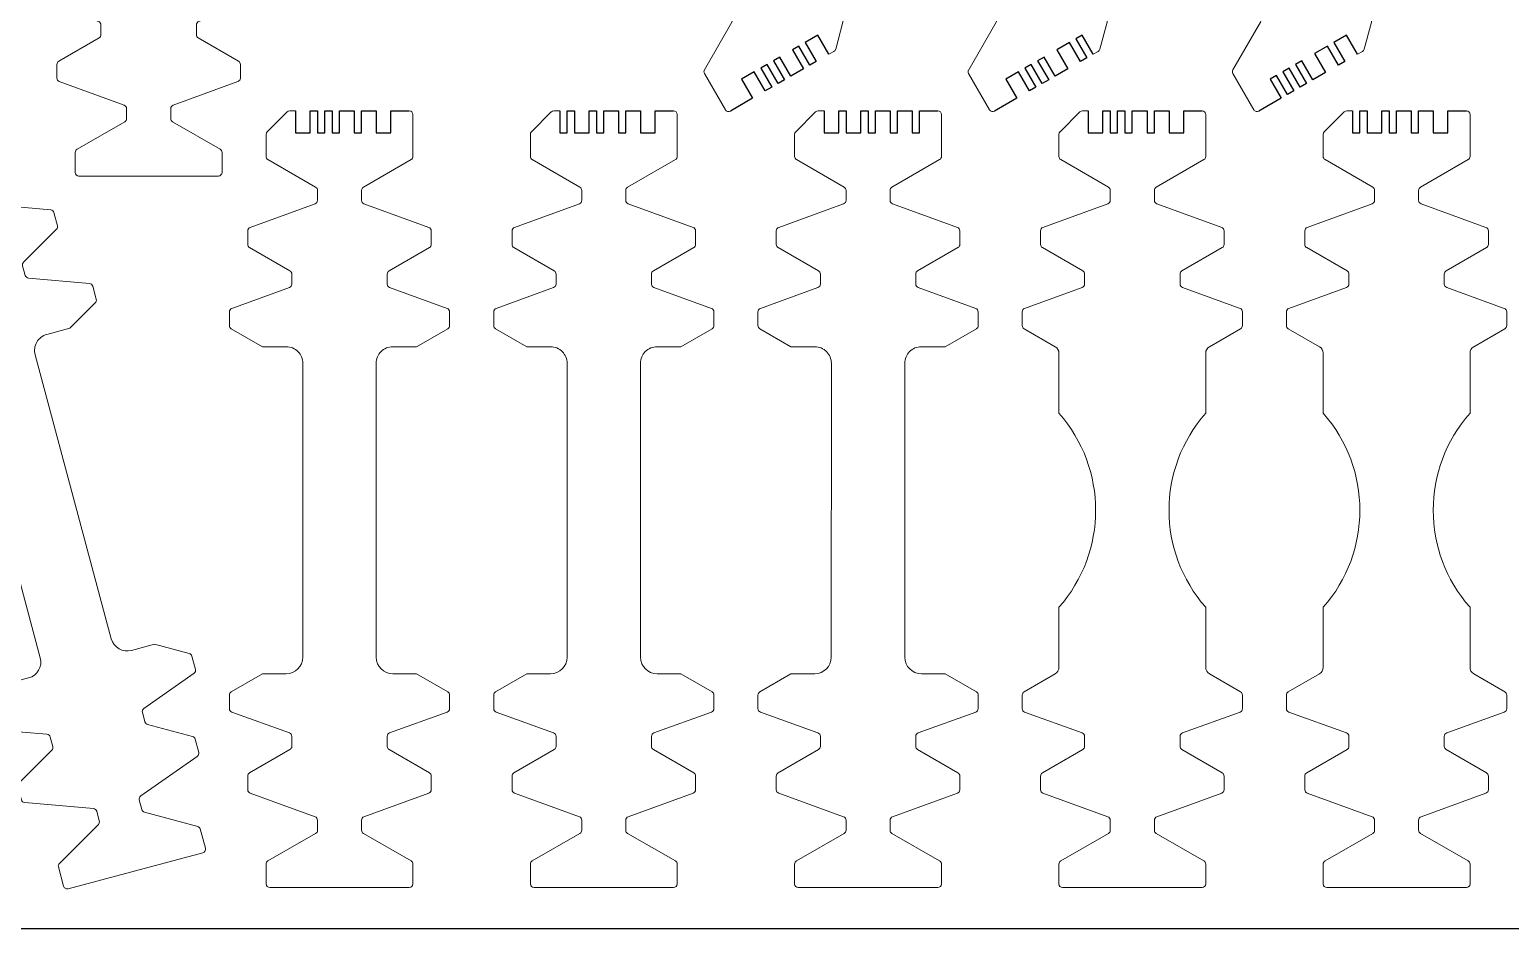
# Model space of a CAD drawing. Header units: millimetres. Extents: x 0 to 503, y 0 to 600.
# Drawn here: x 168.3 to 370, y 0 to 122.5 of the extents above; entities that cross this region are included whole.
import ezdxf

# ---------------------------------------------------------------- set-up
doc = ezdxf.new("R2010")
doc.units = ezdxf.units.MM
for name, color, linetype in [('Q3_NORMAL', 3, 'Continuous'), ('Q4_MEDIUM', 4, 'Continuous'), ('Q5_HIGH', 5, 'Continuous'), ('SHEET', 7, 'Continuous')]:
    doc.layers.add(name, color=color, linetype=linetype)

# ---------------------------------------------------------------- blocks, each defined once
blk = doc.blocks.new('UT_L106__015deg__i3')
at = {"layer": 'Q3_NORMAL', "color": 3, "lineweight": 13}
for p, q in [((-9.85, 50.09), (-7.15, 52.8)), ((-6.79, 52.94), (-6, 52.94))]:
    blk.add_line(p, q, dxfattribs=at)
at = {"layer": 'Q3_NORMAL', "color": 3}
blk.add_line((6, 52.94), (9.5, 52.94), dxfattribs=at)
at = {"layer": 'Q3_NORMAL', "color": 3, "linetype": 'Continuous', "lineweight": 13}
for p, q in [((10, 52.44), (10, 46.73)), ((-10, 49.74), (-10, 46.73)), ((-3, 42.11), (-3, 40.75)), ((3, 42.11), (3, 40.75)), ((-3.33, 40.28), (-12.17, 37.06)), ((3.33, 40.28), (12.17, 37.06)), ((-12.5, 36.59), (-12.5, 34.73)), ((12.5, 36.59), (12.5, 34.73)), ((-6.5, 30.69), (-6.5, 29.33)), ((6.5, 30.69), (6.5, 29.33)), ((-6.83, 28.86), (-14.67, 26.01)), ((6.83, 28.86), (14.67, 26.01)), ((-15, 25.54), (-15, 23.68)), ((15, 25.54), (15, 23.68)), ((-15, -28.54), (-15, -26.68)), ((15, -28.54), (15, -26.68)), ((-6.83, -31.86), (-14.67, -29.01)), ((6.83, -31.86), (14.67, -29.01)), ((-6.5, -33.69), (-6.5, -32.33)), ((6.5, -33.69), (6.5, -32.33)), ((-12.5, -39.59), (-12.5, -37.73)), ((12.5, -39.59), (12.5, -37.73)), ((-3.33, -43.28), (-12.17, -40.06)), ((3.33, -43.28), (12.17, -40.06)), ((-3, -45.11), (-3, -43.75)), ((3, -45.11), (3, -43.75)), ((-10, -52.44), (-10, -49.73)), ((10, -52.44), (10, -49.73)), ((9.5, -52.94), (-9.5, -52.94))]:
    blk.add_line(p, q, dxfattribs=at)
at = {"layer": 'Q3_NORMAL', "color": 3, "lineweight": 13}
for centre, start, end in [((-6.79, 52.44), 90, 135), ((9.5, 52.44), 0, 90), ((-9.5, 49.74), 135, 180)]:
    blk.add_arc(centre, 0.5, start, end, dxfattribs=at)
at = {"layer": 'Q3_NORMAL', "color": 3, "linetype": 'Continuous', "lineweight": 13}
for centre, start, end in [((-9.5, 46.73), 180, -120), ((9.5, 46.73), -60, 0), ((-3.5, 42.11), 0, 60), ((3.5, 42.11), 120, 180), ((-3.5, 40.75), -70, 0), ((3.5, 40.75), 180, -110), ((-12, 36.59), 110, 180), ((12, 36.59), 0, 70), ((-12, 34.73), 180, -120), ((12, 34.73), -60, 0), ((-7, 30.69), 0, 60), ((7, 30.69), 120, 180), ((-7, 29.33), -70, 0), ((7, 29.33), 180, -110), ((-14.5, 25.54), 110, 180), ((14.5, 25.54), 0, 70), ((-14.5, 23.68), 180, -120), ((14.5, 23.68), -60, 0), ((-14.5, -26.68), 120, 180), ((14.5, -26.68), 0, 60), ((-14.5, -28.54), 180, -110), ((14.5, -28.54), -70, 0), ((-7, -32.33), 0, 70), ((7, -32.33), 110, 180), ((-7, -33.69), -60, 0), ((7, -33.69), 180, -120), ((-12, -37.73), 120, 180), ((12, -37.73), 0, 60), ((-12, -39.59), 180, -110), ((12, -39.59), -70, 0), ((-3.5, -43.75), 0, 70), ((3.5, -43.75), 110, 180), ((-3.5, -45.11), -60, 0), ((3.5, -45.11), 180, -120), ((-9.5, -49.73), 120, 180), ((9.5, -49.73), 0, 60), ((-9.5, -52.44), 180, -90), ((9.5, -52.44), -90, 0)]:
    blk.add_arc(centre, 0.5, start, end, dxfattribs=at)
at = {"layer": 'Q4_MEDIUM', "color": 4, "linetype": 'Continuous', "lineweight": 13}
for p, q in [((-9.75, 46.3), (-3.25, 42.55)), ((9.75, 46.3), (3.25, 42.55)), ((-12.25, 34.3), (-6.75, 31.13)), ((12.25, 34.3), (6.75, 31.13)), ((-14.75, 23.24), (-10.5, 20.79)), ((14.75, 23.24), (10.5, 20.79)), ((-10.5, 20.79), (-7.25, 20.79)), ((10.5, 20.79), (7.25, 20.79)), ((-14.75, -26.24), (-10.5, -23.79)), ((-10.5, -23.79), (-7.26, -23.79)), ((10.5, -23.79), (7.26, -23.79)), ((14.75, -26.24), (10.5, -23.79)), ((-12.25, -37.3), (-6.75, -34.12)), ((12.25, -37.3), (6.75, -34.12)), ((-9.75, -49.3), (-3.25, -45.55)), ((9.75, -49.3), (3.25, -45.55))]:
    blk.add_line(p, q, dxfattribs=at)
at = {"layer": 'Q5_HIGH', "color": 5}
for p, q in [((-6, 52.94), (-6, 49.94)), ((-4, 49.94), (-4, 52.94)), ((-4, 52.94), (-2, 52.94)), ((-2, 52.94), (-2, 49.94)), ((0, 49.94), (0, 52.94)), ((0, 52.94), (1, 52.94)), ((1, 52.94), (1, 49.94)), ((2, 49.94), (2, 52.94)), ((2, 52.94), (3, 52.94)), ((3, 52.94), (3, 49.94)), ((4, 49.94), (4, 52.94)), ((4, 52.94), (5, 52.94)), ((5, 52.94), (5, 49.94)), ((6, 49.94), (6, 52.94)), ((-6, 49.94), (-4, 49.94)), ((-2, 49.94), (0, 49.94)), ((1, 49.94), (2, 49.94)), ((3, 49.94), (4, 49.94)), ((5, 49.94), (6, 49.94))]:
    blk.add_line(p, q, dxfattribs=at)
at = {"layer": 'Q5_HIGH', "color": 5, "linetype": 'Continuous', "lineweight": 13}
for p, q in [((-5, 18.54), (-5.01, -21.54)), ((5, 18.54), (5.01, -21.54))]:
    blk.add_line(p, q, dxfattribs=at)
for centre, start, end in [((-7.25, 18.54), -0.0135, 90), ((7.25, 18.54), 90, -179.9865), ((-7.26, -21.54), -90, -0.0135), ((7.26, -21.54), -179.9865, -90)]:
    blk.add_arc(centre, 2.25, start, end, dxfattribs=at)
blk = doc.blocks.new('UT_L106__000deg__i1')
at = {"layer": 'Q3_NORMAL', "color": 3, "lineweight": 13}
for p, q in [((-9.85, 50.09), (-7.15, 52.8)), ((-6.79, 52.94), (-6, 52.94))]:
    blk.add_line(p, q, dxfattribs=at)
at = {"layer": 'Q3_NORMAL', "color": 3}
blk.add_line((7, 52.94), (9.5, 52.94), dxfattribs=at)
at = {"layer": 'Q3_NORMAL', "color": 3, "linetype": 'Continuous', "lineweight": 13}
for p, q in [((10, 52.44), (10, 46.73)), ((-10, 49.74), (-10, 46.73)), ((-3, 42.11), (-3, 40.75)), ((3, 42.11), (3, 40.75)), ((-3.33, 40.28), (-12.17, 37.06)), ((3.33, 40.28), (12.17, 37.06)), ((-12.5, 36.59), (-12.5, 34.73)), ((12.5, 36.59), (12.5, 34.73)), ((-6.5, 30.69), (-6.5, 29.33)), ((6.5, 30.69), (6.5, 29.33)), ((-6.83, 28.86), (-14.67, 26.01)), ((6.83, 28.86), (14.67, 26.01)), ((-15, 25.54), (-15, 23.68)), ((15, 25.54), (15, 23.68)), ((-15, -28.54), (-15, -26.68)), ((15, -28.54), (15, -26.68)), ((-6.83, -31.86), (-14.67, -29.01)), ((6.83, -31.86), (14.67, -29.01)), ((-6.5, -33.69), (-6.5, -32.33)), ((6.5, -33.69), (6.5, -32.33)), ((-12.5, -39.59), (-12.5, -37.73)), ((12.5, -39.59), (12.5, -37.73)), ((-3.33, -43.28), (-12.17, -40.06)), ((3.33, -43.28), (12.17, -40.06)), ((-3, -45.11), (-3, -43.75)), ((3, -45.11), (3, -43.75)), ((-10, -52.44), (-10, -49.73)), ((10, -52.44), (10, -49.73)), ((9.5, -52.94), (-9.5, -52.94))]:
    blk.add_line(p, q, dxfattribs=at)
at = {"layer": 'Q3_NORMAL', "color": 3, "lineweight": 13}
for centre, start, end in [((-6.79, 52.44), 90, 135), ((9.5, 52.44), 0, 90), ((-9.5, 49.74), 135, 180)]:
    blk.add_arc(centre, 0.5, start, end, dxfattribs=at)
at = {"layer": 'Q3_NORMAL', "color": 3, "linetype": 'Continuous', "lineweight": 13}
for centre, start, end in [((-9.5, 46.73), 180, -120), ((9.5, 46.73), -60, 0), ((-3.5, 42.11), 0, 60), ((3.5, 42.11), 120, 180), ((-3.5, 40.75), -70, 0), ((3.5, 40.75), 180, -110), ((-12, 36.59), 110, 180), ((12, 36.59), 0, 70), ((-12, 34.73), 180, -120), ((12, 34.73), -60, 0), ((-7, 30.69), 0, 60), ((7, 30.69), 120, 180), ((-7, 29.33), -70, 0), ((7, 29.33), 180, -110), ((-14.5, 25.54), 110, 180), ((14.5, 25.54), 0, 70), ((-14.5, 23.68), 180, -120), ((14.5, 23.68), -60, 0), ((-14.5, -26.68), 120, 180), ((14.5, -26.68), 0, 60), ((-14.5, -28.54), 180, -110), ((14.5, -28.54), -70, 0), ((-7, -32.33), 0, 70), ((7, -32.33), 110, 180), ((-7, -33.69), -60, 0), ((7, -33.69), 180, -120), ((-12, -37.73), 120, 180), ((12, -37.73), 0, 60), ((-12, -39.59), 180, -110), ((12, -39.59), -70, 0), ((-3.5, -43.75), 0, 70), ((3.5, -43.75), 110, 180), ((-3.5, -45.11), -60, 0), ((3.5, -45.11), 180, -120), ((-9.5, -49.73), 120, 180), ((9.5, -49.73), 0, 60), ((-9.5, -52.44), 180, -90), ((9.5, -52.44), -90, 0)]:
    blk.add_arc(centre, 0.5, start, end, dxfattribs=at)
at = {"layer": 'Q4_MEDIUM', "color": 4, "linetype": 'Continuous', "lineweight": 13}
for p, q in [((-9.75, 46.3), (-3.25, 42.55)), ((9.75, 46.3), (3.25, 42.55)), ((-12.25, 34.3), (-6.75, 31.13)), ((12.25, 34.3), (6.75, 31.13)), ((-14.75, 23.24), (-10.5, 20.79)), ((14.75, 23.24), (10.5, 20.79)), ((-10.5, 20.79), (-7.25, 20.79)), ((10.5, 20.79), (7.25, 20.79)), ((-14.75, -26.24), (-10.5, -23.79)), ((-10.5, -23.79), (-7.26, -23.79)), ((10.5, -23.79), (7.26, -23.79)), ((14.75, -26.24), (10.5, -23.79)), ((-12.25, -37.3), (-6.75, -34.12)), ((12.25, -37.3), (6.75, -34.12)), ((-9.75, -49.3), (-3.25, -45.55)), ((9.75, -49.3), (3.25, -45.55))]:
    blk.add_line(p, q, dxfattribs=at)
at = {"layer": 'Q5_HIGH', "color": 5}
for p, q in [((-6, 52.94), (-6, 49.94)), ((-4, 49.94), (-4, 52.94)), ((-4, 52.94), (-3, 52.94)), ((-3, 52.94), (-3, 49.94)), ((-2, 49.94), (-2, 52.94)), ((-2, 52.94), (-1, 52.94)), ((-1, 52.94), (-1, 49.94)), ((0, 49.94), (0, 52.94)), ((0, 52.94), (2, 52.94)), ((2, 52.94), (2, 49.94)), ((3, 49.94), (3, 52.94)), ((3, 52.94), (5, 52.94)), ((5, 52.94), (5, 49.94)), ((7, 49.94), (7, 52.94)), ((-6, 49.94), (-4, 49.94)), ((-3, 49.94), (-2, 49.94)), ((-1, 49.94), (0, 49.94)), ((2, 49.94), (3, 49.94)), ((5, 49.94), (7, 49.94))]:
    blk.add_line(p, q, dxfattribs=at)
at = {"layer": 'Q5_HIGH', "color": 5, "linetype": 'Continuous', "lineweight": 13}
for p, q in [((-5, 18.54), (-5.01, -21.54)), ((5, 18.54), (5.01, -21.54))]:
    blk.add_line(p, q, dxfattribs=at)
for centre, start, end in [((-7.25, 18.54), -0.0135, 90), ((7.25, 18.54), 90, -179.9865), ((-7.26, -21.54), -90, -0.0135), ((7.26, -21.54), -179.9865, -90)]:
    blk.add_arc(centre, 2.25, start, end, dxfattribs=at)
blk = doc.blocks.new('UT_L106__000deg__i2')
at = {"layer": 'Q3_NORMAL', "color": 3, "lineweight": 13}
for p, q in [((-9.85, 50.09), (-7.15, 52.8)), ((-6.79, 52.94), (-6, 52.94))]:
    blk.add_line(p, q, dxfattribs=at)
at = {"layer": 'Q3_NORMAL', "color": 3}
blk.add_line((7, 52.94), (9.5, 52.94), dxfattribs=at)
at = {"layer": 'Q3_NORMAL', "color": 3, "linetype": 'Continuous', "lineweight": 13}
for p, q in [((10, 52.44), (10, 46.73)), ((-10, 49.74), (-10, 46.73)), ((-3, 42.11), (-3, 40.75)), ((3, 42.11), (3, 40.75)), ((-3.33, 40.28), (-12.17, 37.06)), ((3.33, 40.28), (12.17, 37.06)), ((-12.5, 36.59), (-12.5, 34.73)), ((12.5, 36.59), (12.5, 34.73)), ((-6.5, 30.69), (-6.5, 29.33)), ((6.5, 30.69), (6.5, 29.33)), ((-6.83, 28.86), (-14.67, 26.01)), ((6.83, 28.86), (14.67, 26.01)), ((-15, 25.54), (-15, 23.68)), ((15, 25.54), (15, 23.68)), ((-15, -28.54), (-15, -26.68)), ((15, -28.54), (15, -26.68)), ((-6.83, -31.86), (-14.67, -29.01)), ((6.83, -31.86), (14.67, -29.01)), ((-6.5, -33.69), (-6.5, -32.33)), ((6.5, -33.69), (6.5, -32.33)), ((-12.5, -39.59), (-12.5, -37.73)), ((12.5, -39.59), (12.5, -37.73)), ((-3.33, -43.28), (-12.17, -40.06)), ((3.33, -43.28), (12.17, -40.06)), ((-3, -45.11), (-3, -43.75)), ((3, -45.11), (3, -43.75)), ((-10, -52.44), (-10, -49.73)), ((10, -52.44), (10, -49.73)), ((9.5, -52.94), (-9.5, -52.94))]:
    blk.add_line(p, q, dxfattribs=at)
at = {"layer": 'Q3_NORMAL', "color": 3, "lineweight": 13}
for centre, start, end in [((-6.79, 52.44), 90, 135), ((9.5, 52.44), 0, 90), ((-9.5, 49.74), 135, 180)]:
    blk.add_arc(centre, 0.5, start, end, dxfattribs=at)
at = {"layer": 'Q3_NORMAL', "color": 3, "linetype": 'Continuous', "lineweight": 13}
for centre, start, end in [((-9.5, 46.73), 180, -120), ((9.5, 46.73), -60, 0), ((-3.5, 42.11), 0, 60), ((3.5, 42.11), 120, 180), ((-3.5, 40.75), -70, 0), ((3.5, 40.75), 180, -110), ((-12, 36.59), 110, 180), ((12, 36.59), 0, 70), ((-12, 34.73), 180, -120), ((12, 34.73), -60, 0), ((-7, 30.69), 0, 60), ((7, 30.69), 120, 180), ((-7, 29.33), -70, 0), ((7, 29.33), 180, -110), ((-14.5, 25.54), 110, 180), ((14.5, 25.54), 0, 70), ((-14.5, 23.68), 180, -120), ((14.5, 23.68), -60, 0), ((-14.5, -26.68), 120, 180), ((14.5, -26.68), 0, 60), ((-14.5, -28.54), 180, -110), ((14.5, -28.54), -70, 0), ((-7, -32.33), 0, 70), ((7, -32.33), 110, 180), ((-7, -33.69), -60, 0), ((7, -33.69), 180, -120), ((-12, -37.73), 120, 180), ((12, -37.73), 0, 60), ((-12, -39.59), 180, -110), ((12, -39.59), -70, 0), ((-3.5, -43.75), 0, 70), ((3.5, -43.75), 110, 180), ((-3.5, -45.11), -60, 0), ((3.5, -45.11), 180, -120), ((-9.5, -49.73), 120, 180), ((9.5, -49.73), 0, 60), ((-9.5, -52.44), 180, -90), ((9.5, -52.44), -90, 0)]:
    blk.add_arc(centre, 0.5, start, end, dxfattribs=at)
at = {"layer": 'Q4_MEDIUM', "color": 4, "linetype": 'Continuous', "lineweight": 13}
for p, q in [((-9.75, 46.3), (-3.25, 42.55)), ((9.75, 46.3), (3.25, 42.55)), ((-12.25, 34.3), (-6.75, 31.13)), ((12.25, 34.3), (6.75, 31.13)), ((-14.75, 23.24), (-10.5, 20.79)), ((14.75, 23.24), (10.5, 20.79)), ((-10.5, 20.79), (-7.25, 20.79)), ((10.5, 20.79), (7.25, 20.79)), ((-14.75, -26.24), (-10.5, -23.79)), ((-10.5, -23.79), (-7.26, -23.79)), ((10.5, -23.79), (7.26, -23.79)), ((14.75, -26.24), (10.5, -23.79)), ((-12.25, -37.3), (-6.75, -34.12)), ((12.25, -37.3), (6.75, -34.12)), ((-9.75, -49.3), (-3.25, -45.55)), ((9.75, -49.3), (3.25, -45.55))]:
    blk.add_line(p, q, dxfattribs=at)
at = {"layer": 'Q5_HIGH', "color": 5}
for p, q in [((-6, 52.94), (-6, 49.94)), ((-5, 49.94), (-5, 52.94)), ((-5, 52.94), (-4, 52.94)), ((-4, 52.94), (-4, 49.94)), ((-2, 49.94), (-2, 52.94)), ((-2, 52.94), (-1, 52.94)), ((-1, 52.94), (-1, 49.94)), ((0, 49.94), (0, 52.94)), ((0, 52.94), (2, 52.94)), ((2, 52.94), (2, 49.94)), ((3, 49.94), (3, 52.94)), ((3, 52.94), (5, 52.94)), ((5, 52.94), (5, 49.94)), ((7, 49.94), (7, 52.94)), ((-6, 49.94), (-5, 49.94)), ((-4, 49.94), (-2, 49.94)), ((-1, 49.94), (0, 49.94)), ((2, 49.94), (3, 49.94)), ((5, 49.94), (7, 49.94))]:
    blk.add_line(p, q, dxfattribs=at)
at = {"layer": 'Q5_HIGH', "color": 5, "linetype": 'Continuous', "lineweight": 13}
for p, q in [((-5, 18.54), (-5.01, -21.54)), ((5, 18.54), (5.01, -21.54))]:
    blk.add_line(p, q, dxfattribs=at)
for centre, start, end in [((-7.25, 18.54), -0.0135, 90), ((7.25, 18.54), 90, -179.9865), ((-7.26, -21.54), -90, -0.0135), ((7.26, -21.54), -179.9865, -90)]:
    blk.add_arc(centre, 2.25, start, end, dxfattribs=at)
blk = doc.blocks.new('UT_L106__000deg__i3')
at = {"layer": 'Q3_NORMAL', "color": 3, "lineweight": 13}
for p, q in [((-9.85, 50.09), (-7.15, 52.8)), ((-6.79, 52.94), (-6, 52.94))]:
    blk.add_line(p, q, dxfattribs=at)
at = {"layer": 'Q3_NORMAL', "color": 3}
blk.add_line((7, 52.94), (9.5, 52.94), dxfattribs=at)
at = {"layer": 'Q3_NORMAL', "color": 3, "linetype": 'Continuous', "lineweight": 13}
for p, q in [((10, 52.44), (10, 46.73)), ((-10, 49.74), (-10, 46.73)), ((-3, 42.11), (-3, 40.75)), ((3, 42.11), (3, 40.75)), ((-3.33, 40.28), (-12.17, 37.06)), ((3.33, 40.28), (12.17, 37.06)), ((-12.5, 36.59), (-12.5, 34.73)), ((12.5, 36.59), (12.5, 34.73)), ((-6.5, 30.69), (-6.5, 29.33)), ((6.5, 30.69), (6.5, 29.33)), ((-6.83, 28.86), (-14.67, 26.01)), ((6.83, 28.86), (14.67, 26.01)), ((-15, 25.54), (-15, 23.68)), ((15, 25.54), (15, 23.68)), ((-15, -28.54), (-15, -26.68)), ((15, -28.54), (15, -26.68)), ((-6.83, -31.86), (-14.67, -29.01)), ((6.83, -31.86), (14.67, -29.01)), ((-6.5, -33.69), (-6.5, -32.33)), ((6.5, -33.69), (6.5, -32.33)), ((-12.5, -39.59), (-12.5, -37.73)), ((12.5, -39.59), (12.5, -37.73)), ((-3.33, -43.28), (-12.17, -40.06)), ((3.33, -43.28), (12.17, -40.06)), ((-3, -45.11), (-3, -43.75)), ((3, -45.11), (3, -43.75)), ((-10, -52.44), (-10, -49.73)), ((10, -52.44), (10, -49.73)), ((9.5, -52.94), (-9.5, -52.94))]:
    blk.add_line(p, q, dxfattribs=at)
at = {"layer": 'Q3_NORMAL', "color": 3, "lineweight": 13}
for centre, start, end in [((-6.79, 52.44), 90, 135), ((9.5, 52.44), 0, 90), ((-9.5, 49.74), 135, 180)]:
    blk.add_arc(centre, 0.5, start, end, dxfattribs=at)
at = {"layer": 'Q3_NORMAL', "color": 3, "linetype": 'Continuous', "lineweight": 13}
for centre, start, end in [((-9.5, 46.73), 180, -120), ((9.5, 46.73), -60, 0), ((-3.5, 42.11), 0, 60), ((3.5, 42.11), 120, 180), ((-3.5, 40.75), -70, 0), ((3.5, 40.75), 180, -110), ((-12, 36.59), 110, 180), ((12, 36.59), 0, 70), ((-12, 34.73), 180, -120), ((12, 34.73), -60, 0), ((-7, 30.69), 0, 60), ((7, 30.69), 120, 180), ((-7, 29.33), -70, 0), ((7, 29.33), 180, -110), ((-14.5, 25.54), 110, 180), ((14.5, 25.54), 0, 70), ((-14.5, 23.68), 180, -120), ((14.5, 23.68), -60, 0), ((-14.5, -26.68), 120, 180), ((14.5, -26.68), 0, 60), ((-14.5, -28.54), 180, -110), ((14.5, -28.54), -70, 0), ((-7, -32.33), 0, 70), ((7, -32.33), 110, 180), ((-7, -33.69), -60, 0), ((7, -33.69), 180, -120), ((-12, -37.73), 120, 180), ((12, -37.73), 0, 60), ((-12, -39.59), 180, -110), ((12, -39.59), -70, 0), ((-3.5, -43.75), 0, 70), ((3.5, -43.75), 110, 180), ((-3.5, -45.11), -60, 0), ((3.5, -45.11), 180, -120), ((-9.5, -49.73), 120, 180), ((9.5, -49.73), 0, 60), ((-9.5, -52.44), 180, -90), ((9.5, -52.44), -90, 0)]:
    blk.add_arc(centre, 0.5, start, end, dxfattribs=at)
at = {"layer": 'Q4_MEDIUM', "color": 4, "linetype": 'Continuous', "lineweight": 13}
for p, q in [((-9.75, 46.3), (-3.25, 42.55)), ((9.75, 46.3), (3.25, 42.55)), ((-12.25, 34.3), (-6.75, 31.13)), ((12.25, 34.3), (6.75, 31.13)), ((-14.75, 23.24), (-10.5, 20.79)), ((14.75, 23.24), (10.5, 20.79)), ((-10.5, 20.79), (-7.25, 20.79)), ((10.5, 20.79), (7.25, 20.79)), ((-14.75, -26.24), (-10.5, -23.79)), ((-10.5, -23.79), (-7.26, -23.79)), ((10.5, -23.79), (7.26, -23.79)), ((14.75, -26.24), (10.5, -23.79)), ((-12.25, -37.3), (-6.75, -34.12)), ((12.25, -37.3), (6.75, -34.12)), ((-9.75, -49.3), (-3.25, -45.55)), ((9.75, -49.3), (3.25, -45.55))]:
    blk.add_line(p, q, dxfattribs=at)
at = {"layer": 'Q5_HIGH', "color": 5}
for p, q in [((-6, 52.94), (-6, 49.94)), ((-4, 49.94), (-4, 52.94)), ((-4, 52.94), (-3, 52.94)), ((-3, 52.94), (-3, 49.94)), ((-1, 49.94), (-1, 52.94)), ((-1, 52.94), (0, 52.94)), ((0, 52.94), (0, 49.94)), ((1, 49.94), (1, 52.94)), ((1, 52.94), (3, 52.94)), ((3, 52.94), (3, 49.94)), ((4, 49.94), (4, 52.94)), ((4, 52.94), (6, 52.94)), ((6, 52.94), (6, 49.94)), ((7, 49.94), (7, 52.94)), ((-6, 49.94), (-4, 49.94)), ((-3, 49.94), (-1, 49.94)), ((0, 49.94), (1, 49.94)), ((3, 49.94), (4, 49.94)), ((6, 49.94), (7, 49.94))]:
    blk.add_line(p, q, dxfattribs=at)
at = {"layer": 'Q5_HIGH', "color": 5, "linetype": 'Continuous', "lineweight": 13}
for p, q in [((-5, 18.54), (-5.01, -21.54)), ((5, 18.54), (5.01, -21.54))]:
    blk.add_line(p, q, dxfattribs=at)
for centre, start, end in [((-7.25, 18.54), -0.0135, 90), ((7.25, 18.54), 90, -179.9865), ((-7.26, -21.54), -90, -0.0135), ((7.26, -21.54), -179.9865, -90)]:
    blk.add_arc(centre, 2.25, start, end, dxfattribs=at)
blk = doc.blocks.new('NT_R20.00_L106__000deg__i1')
at = {"layer": 'Q3_NORMAL', "color": 3, "lineweight": 13}
for p, q in [((-9.85, 50.09), (-7.15, 52.8)), ((-6.79, 52.94), (-6, 52.94))]:
    blk.add_line(p, q, dxfattribs=at)
at = {"layer": 'Q3_NORMAL', "color": 3}
blk.add_line((7, 52.94), (9.5, 52.94), dxfattribs=at)
at = {"layer": 'Q3_NORMAL', "color": 3, "linetype": 'Continuous', "lineweight": 13}
for p, q in [((10, 52.44), (10, 46.73)), ((-10, 49.74), (-10, 46.73)), ((-3, 42.11), (-3, 40.75)), ((3, 42.11), (3, 40.75)), ((-3.33, 40.28), (-12.17, 37.06)), ((3.33, 40.28), (12.17, 37.06)), ((-12.5, 36.59), (-12.5, 34.73)), ((12.5, 36.59), (12.5, 34.73)), ((-6.5, 30.69), (-6.5, 29.33)), ((6.5, 30.69), (6.5, 29.33)), ((-6.83, 28.86), (-14.67, 26.01)), ((6.83, 28.86), (14.67, 26.01)), ((-15, 25.54), (-15, 23.68)), ((15, 25.54), (15, 23.68)), ((-15, -28.54), (-15, -26.68)), ((15, -28.54), (15, -26.68)), ((-6.83, -31.86), (-14.67, -29.01)), ((6.83, -31.86), (14.67, -29.01)), ((-6.5, -33.69), (-6.5, -32.33)), ((6.5, -33.69), (6.5, -32.33)), ((-12.5, -39.59), (-12.5, -37.73)), ((12.5, -39.59), (12.5, -37.73)), ((-3.33, -43.28), (-12.17, -40.06)), ((3.33, -43.28), (12.17, -40.06)), ((-3, -45.11), (-3, -43.75)), ((3, -45.11), (3, -43.75)), ((-10, -52.44), (-10, -49.73)), ((10, -52.44), (10, -49.73)), ((9.5, -52.94), (-9.5, -52.94))]:
    blk.add_line(p, q, dxfattribs=at)
at = {"layer": 'Q3_NORMAL', "color": 3, "lineweight": 13}
for centre, start, end in [((-6.79, 52.44), 90, 135), ((9.5, 52.44), 0, 90), ((-9.5, 49.74), 135, 180)]:
    blk.add_arc(centre, 0.5, start, end, dxfattribs=at)
at = {"layer": 'Q3_NORMAL', "color": 3, "linetype": 'Continuous', "lineweight": 13}
for centre, start, end in [((-9.5, 46.73), 180, -120), ((9.5, 46.73), -60, 0), ((-3.5, 42.11), 0, 60), ((3.5, 42.11), 120, 180), ((-3.5, 40.75), -70, 0), ((3.5, 40.75), 180, -110), ((-12, 36.59), 110, 180), ((12, 36.59), 0, 70), ((-12, 34.73), 180, -120), ((12, 34.73), -60, 0), ((-7, 30.69), 0, 60), ((7, 30.69), 120, 180), ((-7, 29.33), -70, 0), ((7, 29.33), 180, -110), ((-14.5, 25.54), 110, 180), ((14.5, 25.54), 0, 70), ((-14.5, 23.68), 180, -120), ((14.5, 23.68), -60, 0), ((-14.5, -26.68), 120, 180), ((14.5, -26.68), 0, 60), ((-14.5, -28.54), 180, -110), ((14.5, -28.54), -70, 0), ((-7, -32.33), 0, 70), ((7, -32.33), 110, 180), ((-7, -33.69), -60, 0), ((7, -33.69), 180, -120), ((-12, -37.73), 120, 180), ((12, -37.73), 0, 60), ((-12, -39.59), 180, -110), ((12, -39.59), -70, 0), ((-3.5, -43.75), 0, 70), ((3.5, -43.75), 110, 180), ((-3.5, -45.11), -60, 0), ((3.5, -45.11), 180, -120), ((-9.5, -49.73), 120, 180), ((9.5, -49.73), 0, 60), ((-9.5, -52.44), 180, -90), ((9.5, -52.44), -90, 0)]:
    blk.add_arc(centre, 0.5, start, end, dxfattribs=at)
at = {"layer": 'Q4_MEDIUM', "color": 4, "linetype": 'Continuous', "lineweight": 13}
for p, q in [((-9.75, 46.3), (-3.25, 42.55)), ((9.75, 46.3), (3.25, 42.55)), ((-12.25, 34.3), (-6.75, 31.12)), ((12.25, 34.3), (6.75, 31.12)), ((-14.75, 23.24), (-10.5, 20.79)), ((14.75, 23.24), (10.5, 20.79)), ((-10, 19.92), (-10, 11.73)), ((10, 19.92), (10, 11.73)), ((-10, -22.92), (-10, -14.73)), ((10, -22.92), (10, -14.73)), ((-14.75, -26.24), (-10.5, -23.79)), ((14.75, -26.24), (10.5, -23.79)), ((-12.25, -37.3), (-6.75, -34.12)), ((12.25, -37.3), (6.75, -34.12)), ((-9.75, -49.3), (-3.25, -45.55)), ((9.75, -49.3), (3.25, -45.55))]:
    blk.add_line(p, q, dxfattribs=at)
for centre, start, end in [((-11, 19.92), 0, 60), ((11, 19.92), 120, 180), ((-11, -22.92), -60, 0), ((11, -22.92), 180, -120)]:
    blk.add_arc(centre, 1, start, end, dxfattribs=at)
at = {"layer": 'Q5_HIGH', "color": 5}
for p, q in [((-6, 52.94), (-6, 49.94)), ((-4, 49.94), (-4, 52.94)), ((-4, 52.94), (-3, 52.94)), ((-3, 52.94), (-3, 49.94)), ((-2, 49.94), (-2, 52.94)), ((-2, 52.94), (-1, 52.94)), ((-1, 52.94), (-1, 49.94)), ((0, 49.94), (0, 52.94)), ((0, 52.94), (2, 52.94)), ((2, 52.94), (2, 49.94)), ((3, 49.94), (3, 52.94)), ((3, 52.94), (5, 52.94)), ((5, 52.94), (5, 49.94)), ((7, 49.94), (7, 52.94)), ((-6, 49.94), (-4, 49.94)), ((-3, 49.94), (-2, 49.94)), ((-1, 49.94), (0, 49.94)), ((2, 49.94), (3, 49.94)), ((5, 49.94), (7, 49.94))]:
    blk.add_line(p, q, dxfattribs=at)
at = {"layer": 'Q5_HIGH', "color": 5, "linetype": 'Continuous', "lineweight": 13}
for centre, start, end in [((-25, -1.5), -41.4096, 41.4096), ((25, -1.5), 138.5904, -138.5904)]:
    blk.add_arc(centre, 20, start, end, dxfattribs=at)
blk = doc.blocks.new('NT_R20.00_L106__000deg__i2')
at = {"layer": 'Q3_NORMAL', "color": 3, "lineweight": 13}
for p, q in [((-9.85, 50.09), (-7.15, 52.8)), ((-6.79, 52.94), (-6, 52.94))]:
    blk.add_line(p, q, dxfattribs=at)
at = {"layer": 'Q3_NORMAL', "color": 3}
blk.add_line((7, 52.94), (9.5, 52.94), dxfattribs=at)
at = {"layer": 'Q3_NORMAL', "color": 3, "linetype": 'Continuous', "lineweight": 13}
for p, q in [((10, 52.44), (10, 46.73)), ((-10, 49.74), (-10, 46.73)), ((-3, 42.11), (-3, 40.75)), ((3, 42.11), (3, 40.75)), ((-3.33, 40.28), (-12.17, 37.06)), ((3.33, 40.28), (12.17, 37.06)), ((-12.5, 36.59), (-12.5, 34.73)), ((12.5, 36.59), (12.5, 34.73)), ((-6.5, 30.69), (-6.5, 29.33)), ((6.5, 30.69), (6.5, 29.33)), ((-6.83, 28.86), (-14.67, 26.01)), ((6.83, 28.86), (14.67, 26.01)), ((-15, 25.54), (-15, 23.68)), ((15, 25.54), (15, 23.68)), ((-15, -28.54), (-15, -26.68)), ((15, -28.54), (15, -26.68)), ((-6.83, -31.86), (-14.67, -29.01)), ((6.83, -31.86), (14.67, -29.01)), ((-6.5, -33.69), (-6.5, -32.33)), ((6.5, -33.69), (6.5, -32.33)), ((-12.5, -39.59), (-12.5, -37.73)), ((12.5, -39.59), (12.5, -37.73)), ((-3.33, -43.28), (-12.17, -40.06)), ((3.33, -43.28), (12.17, -40.06)), ((-3, -45.11), (-3, -43.75)), ((3, -45.11), (3, -43.75)), ((-10, -52.44), (-10, -49.73)), ((10, -52.44), (10, -49.73)), ((9.5, -52.94), (-9.5, -52.94))]:
    blk.add_line(p, q, dxfattribs=at)
at = {"layer": 'Q3_NORMAL', "color": 3, "lineweight": 13}
for centre, start, end in [((-6.79, 52.44), 90, 135), ((9.5, 52.44), 0, 90), ((-9.5, 49.74), 135, 180)]:
    blk.add_arc(centre, 0.5, start, end, dxfattribs=at)
at = {"layer": 'Q3_NORMAL', "color": 3, "linetype": 'Continuous', "lineweight": 13}
for centre, start, end in [((-9.5, 46.73), 180, -120), ((9.5, 46.73), -60, 0), ((-3.5, 42.11), 0, 60), ((3.5, 42.11), 120, 180), ((-3.5, 40.75), -70, 0), ((3.5, 40.75), 180, -110), ((-12, 36.59), 110, 180), ((12, 36.59), 0, 70), ((-12, 34.73), 180, -120), ((12, 34.73), -60, 0), ((-7, 30.69), 0, 60), ((7, 30.69), 120, 180), ((-7, 29.33), -70, 0), ((7, 29.33), 180, -110), ((-14.5, 25.54), 110, 180), ((14.5, 25.54), 0, 70), ((-14.5, 23.68), 180, -120), ((14.5, 23.68), -60, 0), ((-14.5, -26.68), 120, 180), ((14.5, -26.68), 0, 60), ((-14.5, -28.54), 180, -110), ((14.5, -28.54), -70, 0), ((-7, -32.33), 0, 70), ((7, -32.33), 110, 180), ((-7, -33.69), -60, 0), ((7, -33.69), 180, -120), ((-12, -37.73), 120, 180), ((12, -37.73), 0, 60), ((-12, -39.59), 180, -110), ((12, -39.59), -70, 0), ((-3.5, -43.75), 0, 70), ((3.5, -43.75), 110, 180), ((-3.5, -45.11), -60, 0), ((3.5, -45.11), 180, -120), ((-9.5, -49.73), 120, 180), ((9.5, -49.73), 0, 60), ((-9.5, -52.44), 180, -90), ((9.5, -52.44), -90, 0)]:
    blk.add_arc(centre, 0.5, start, end, dxfattribs=at)
at = {"layer": 'Q4_MEDIUM', "color": 4, "linetype": 'Continuous', "lineweight": 13}
for p, q in [((-9.75, 46.3), (-3.25, 42.55)), ((9.75, 46.3), (3.25, 42.55)), ((-12.25, 34.3), (-6.75, 31.12)), ((12.25, 34.3), (6.75, 31.12)), ((-14.75, 23.24), (-10.5, 20.79)), ((14.75, 23.24), (10.5, 20.79)), ((-10, 19.92), (-10, 11.73)), ((10, 19.92), (10, 11.73)), ((-10, -22.92), (-10, -14.73)), ((10, -22.92), (10, -14.73)), ((-14.75, -26.24), (-10.5, -23.79)), ((14.75, -26.24), (10.5, -23.79)), ((-12.25, -37.3), (-6.75, -34.12)), ((12.25, -37.3), (6.75, -34.12)), ((-9.75, -49.3), (-3.25, -45.55)), ((9.75, -49.3), (3.25, -45.55))]:
    blk.add_line(p, q, dxfattribs=at)
for centre, start, end in [((-11, 19.92), 0, 60), ((11, 19.92), 120, 180), ((-11, -22.92), -60, 0), ((11, -22.92), 180, -120)]:
    blk.add_arc(centre, 1, start, end, dxfattribs=at)
at = {"layer": 'Q5_HIGH', "color": 5}
for p, q in [((-6, 52.94), (-6, 49.94)), ((-5, 49.94), (-5, 52.94)), ((-5, 52.94), (-4, 52.94)), ((-4, 52.94), (-4, 49.94)), ((-2, 49.94), (-2, 52.94)), ((-2, 52.94), (-1, 52.94)), ((-1, 52.94), (-1, 49.94)), ((0, 49.94), (0, 52.94)), ((0, 52.94), (2, 52.94)), ((2, 52.94), (2, 49.94)), ((3, 49.94), (3, 52.94)), ((3, 52.94), (5, 52.94)), ((5, 52.94), (5, 49.94)), ((7, 49.94), (7, 52.94)), ((-6, 49.94), (-5, 49.94)), ((-4, 49.94), (-2, 49.94)), ((-1, 49.94), (0, 49.94)), ((2, 49.94), (3, 49.94)), ((5, 49.94), (7, 49.94))]:
    blk.add_line(p, q, dxfattribs=at)
at = {"layer": 'Q5_HIGH', "color": 5, "linetype": 'Continuous', "lineweight": 13}
for centre, start, end in [((-25, -1.5), -41.4096, 41.4096), ((25, -1.5), 138.5904, -138.5904)]:
    blk.add_arc(centre, 20, start, end, dxfattribs=at)
blk = doc.blocks.new('CH_D4.8_L106__000deg__i1')
at = {"layer": 'Q3_NORMAL', "color": 3, "lineweight": 13}
for p, q in [((-9.85, 50.09), (-7.15, 52.8)), ((-6.79, 52.94), (-6, 52.94))]:
    blk.add_line(p, q, dxfattribs=at)
at = {"layer": 'Q3_NORMAL', "color": 3}
blk.add_line((7, 52.94), (9.5, 52.94), dxfattribs=at)
at = {"layer": 'Q3_NORMAL', "color": 3, "linetype": 'Continuous', "lineweight": 13}
for p, q in [((10, 52.44), (10, 46.73)), ((-10, 49.74), (-10, 46.73)), ((-3, 42.11), (-3, 40.75)), ((3, 42.11), (3, 40.75)), ((-3.33, 40.28), (-12.17, 37.06)), ((3.33, 40.28), (12.17, 37.06)), ((-12.5, 36.59), (-12.5, 34.73)), ((12.5, 36.59), (12.5, 34.73)), ((-6.5, 30.69), (-6.5, 29.33)), ((6.5, 30.69), (6.5, 29.33)), ((-6.83, 28.86), (-14.67, 26.01)), ((6.83, 28.86), (14.67, 26.01)), ((-15, 25.54), (-15, 23.68)), ((15, 25.54), (15, 23.68)), ((-15, -28.54), (-15, -26.68)), ((15, -28.54), (15, -26.68)), ((-6.83, -31.86), (-14.67, -29.01)), ((6.83, -31.86), (14.67, -29.01)), ((-6.5, -33.69), (-6.5, -32.33)), ((6.5, -33.69), (6.5, -32.33)), ((-12.5, -39.59), (-12.5, -37.73)), ((12.5, -39.59), (12.5, -37.73)), ((-3.33, -43.28), (-12.17, -40.06)), ((3.33, -43.28), (12.17, -40.06)), ((-3, -45.11), (-3, -43.75)), ((3, -45.11), (3, -43.75)), ((-10, -52.44), (-10, -49.73)), ((10, -52.44), (10, -49.73)), ((9.5, -52.94), (-9.5, -52.94))]:
    blk.add_line(p, q, dxfattribs=at)
at = {"layer": 'Q3_NORMAL', "color": 3, "lineweight": 13}
for centre, start, end in [((-6.79, 52.44), 90, 135), ((9.5, 52.44), 0, 90), ((-9.5, 49.74), 135, 180)]:
    blk.add_arc(centre, 0.5, start, end, dxfattribs=at)
at = {"layer": 'Q3_NORMAL', "color": 3, "linetype": 'Continuous', "lineweight": 13}
for centre, start, end in [((-9.5, 46.73), 180, -120), ((9.5, 46.73), -60, 0), ((-3.5, 42.11), 0, 60), ((3.5, 42.11), 120, 180), ((-3.5, 40.75), -70, 0), ((3.5, 40.75), 180, -110), ((-12, 36.59), 110, 180), ((12, 36.59), 0, 70), ((-12, 34.73), 180, -120), ((12, 34.73), -60, 0), ((-7, 30.69), 0, 60), ((7, 30.69), 120, 180), ((-7, 29.33), -70, 0), ((7, 29.33), 180, -110), ((-14.5, 25.54), 110, 180), ((14.5, 25.54), 0, 70), ((-14.5, 23.68), 180, -120), ((14.5, 23.68), -60, 0), ((-14.5, -26.68), 120, 180), ((14.5, -26.68), 0, 60), ((-14.5, -28.54), 180, -110), ((14.5, -28.54), -70, 0), ((-7, -32.33), 0, 70), ((7, -32.33), 110, 180), ((-7, -33.69), -60, 0), ((7, -33.69), 180, -120), ((-12, -37.73), 120, 180), ((12, -37.73), 0, 60), ((-12, -39.59), 180, -110), ((12, -39.59), -70, 0), ((-3.5, -43.75), 0, 70), ((3.5, -43.75), 110, 180), ((-3.5, -45.11), -60, 0), ((3.5, -45.11), 180, -120), ((-9.5, -49.73), 120, 180), ((9.5, -49.73), 0, 60), ((-9.5, -52.44), 180, -90), ((9.5, -52.44), -90, 0)]:
    blk.add_arc(centre, 0.5, start, end, dxfattribs=at)
at = {"layer": 'Q4_MEDIUM', "color": 4, "linetype": 'Continuous', "lineweight": 13}
for p, q in [((-9.75, 46.3), (-3.25, 42.55)), ((9.75, 46.3), (3.25, 42.55)), ((-12.25, 34.3), (-6.75, 31.12)), ((12.25, 34.3), (6.75, 31.12)), ((-14.75, 23.24), (-10.5, 20.79)), ((14.75, 23.24), (10.5, 20.79)), ((-10, 19.92), (-10, -22.92)), ((10, 19.92), (10, -22.92)), ((-14.75, -26.24), (-10.5, -23.79)), ((14.75, -26.24), (10.5, -23.79)), ((-12.25, -37.3), (-6.75, -34.12)), ((12.25, -37.3), (6.75, -34.12)), ((-9.75, -49.3), (-3.25, -45.55)), ((9.75, -49.3), (3.25, -45.55))]:
    blk.add_line(p, q, dxfattribs=at)
for centre, start, end in [((-11, 19.92), 0, 60), ((11, 19.92), 120, 180), ((-11, -22.92), -60, 0), ((11, -22.92), 180, -120)]:
    blk.add_arc(centre, 1, start, end, dxfattribs=at)
at = {"layer": 'Q5_HIGH', "color": 5}
for p, q in [((-6, 52.94), (-6, 49.94)), ((-4, 49.94), (-4, 52.94)), ((-4, 52.94), (-3, 52.94)), ((-3, 52.94), (-3, 49.94)), ((-2, 49.94), (-2, 52.94)), ((-2, 52.94), (-1, 52.94)), ((-1, 52.94), (-1, 49.94)), ((0, 49.94), (0, 52.94)), ((0, 52.94), (2, 52.94)), ((2, 52.94), (2, 49.94)), ((3, 49.94), (3, 52.94)), ((3, 52.94), (5, 52.94)), ((5, 52.94), (5, 49.94)), ((7, 49.94), (7, 52.94)), ((-6, 49.94), (-4, 49.94)), ((-3, 49.94), (-2, 49.94)), ((-1, 49.94), (0, 49.94)), ((2, 49.94), (3, 49.94)), ((5, 49.94), (7, 49.94))]:
    blk.add_line(p, q, dxfattribs=at)
at = {"layer": 'Q5_HIGH', "color": 5, "linetype": 'Continuous', "lineweight": 13}
blk.add_circle((0, -1.5), 2.4, dxfattribs=at)
blk = doc.blocks.new('UT_L106__030deg__i1')
at = {"layer": 'Q3_NORMAL', "color": 3, "lineweight": 13}
for p, q in [((-9.85, 50.09), (-7.15, 52.8)), ((-6.79, 52.94), (-6, 52.94))]:
    blk.add_line(p, q, dxfattribs=at)
at = {"layer": 'Q3_NORMAL', "color": 3}
blk.add_line((6, 52.94), (9.5, 52.94), dxfattribs=at)
at = {"layer": 'Q3_NORMAL', "color": 3, "linetype": 'Continuous', "lineweight": 13}
for p, q in [((10, 52.44), (10, 46.73)), ((-10, 49.74), (-10, 46.73)), ((-3, 42.11), (-3, 40.75)), ((3, 42.11), (3, 40.75)), ((-3.33, 40.28), (-12.17, 37.06)), ((3.33, 40.28), (12.17, 37.06)), ((-12.5, 36.59), (-12.5, 34.73)), ((12.5, 36.59), (12.5, 34.73)), ((-6.5, 30.69), (-6.5, 29.33)), ((6.5, 30.69), (6.5, 29.33)), ((-6.83, 28.86), (-14.67, 26.01)), ((6.83, 28.86), (14.67, 26.01)), ((-15, 25.54), (-15, 23.68)), ((15, 25.54), (15, 23.68)), ((-15, -28.54), (-15, -26.68)), ((15, -28.54), (15, -26.68)), ((-6.83, -31.86), (-14.67, -29.01)), ((6.83, -31.86), (14.67, -29.01)), ((-6.5, -33.69), (-6.5, -32.33)), ((6.5, -33.69), (6.5, -32.33)), ((-12.5, -39.59), (-12.5, -37.73)), ((12.5, -39.59), (12.5, -37.73)), ((-3.33, -43.28), (-12.17, -40.06)), ((3.33, -43.28), (12.17, -40.06)), ((-3, -45.11), (-3, -43.75)), ((3, -45.11), (3, -43.75)), ((-10, -52.44), (-10, -49.73)), ((10, -52.44), (10, -49.73)), ((9.5, -52.94), (-9.5, -52.94))]:
    blk.add_line(p, q, dxfattribs=at)
at = {"layer": 'Q3_NORMAL', "color": 3, "lineweight": 13}
for centre, start, end in [((-6.79, 52.44), 90, 135), ((9.5, 52.44), 0, 90), ((-9.5, 49.74), 135, 180)]:
    blk.add_arc(centre, 0.5, start, end, dxfattribs=at)
at = {"layer": 'Q3_NORMAL', "color": 3, "linetype": 'Continuous', "lineweight": 13}
for centre, start, end in [((-9.5, 46.73), 180, -120), ((9.5, 46.73), -60, 0), ((-3.5, 42.11), 0, 60), ((3.5, 42.11), 120, 180), ((-3.5, 40.75), -70, 0), ((3.5, 40.75), 180, -110), ((-12, 36.59), 110, 180), ((12, 36.59), 0, 70), ((-12, 34.73), 180, -120), ((12, 34.73), -60, 0), ((-7, 30.69), 0, 60), ((7, 30.69), 120, 180), ((-7, 29.33), -70, 0), ((7, 29.33), 180, -110), ((-14.5, 25.54), 110, 180), ((14.5, 25.54), 0, 70), ((-14.5, 23.68), 180, -120), ((14.5, 23.68), -60, 0), ((-14.5, -26.68), 120, 180), ((14.5, -26.68), 0, 60), ((-14.5, -28.54), 180, -110), ((14.5, -28.54), -70, 0), ((-7, -32.33), 0, 70), ((7, -32.33), 110, 180), ((-7, -33.69), -60, 0), ((7, -33.69), 180, -120), ((-12, -37.73), 120, 180), ((12, -37.73), 0, 60), ((-12, -39.59), 180, -110), ((12, -39.59), -70, 0), ((-3.5, -43.75), 0, 70), ((3.5, -43.75), 110, 180), ((-3.5, -45.11), -60, 0), ((3.5, -45.11), 180, -120), ((-9.5, -49.73), 120, 180), ((9.5, -49.73), 0, 60), ((-9.5, -52.44), 180, -90), ((9.5, -52.44), -90, 0)]:
    blk.add_arc(centre, 0.5, start, end, dxfattribs=at)
at = {"layer": 'Q4_MEDIUM', "color": 4, "linetype": 'Continuous', "lineweight": 13}
for p, q in [((-9.75, 46.3), (-3.25, 42.55)), ((9.75, 46.3), (3.25, 42.55)), ((-12.25, 34.3), (-6.75, 31.13)), ((12.25, 34.3), (6.75, 31.13)), ((-14.75, 23.24), (-10.5, 20.79)), ((14.75, 23.24), (10.5, 20.79)), ((-10.5, 20.79), (-7.25, 20.79)), ((10.5, 20.79), (7.25, 20.79)), ((-14.75, -26.24), (-10.5, -23.79)), ((-10.5, -23.79), (-7.26, -23.79)), ((10.5, -23.79), (7.26, -23.79)), ((14.75, -26.24), (10.5, -23.79)), ((-12.25, -37.3), (-6.75, -34.12)), ((12.25, -37.3), (6.75, -34.12)), ((-9.75, -49.3), (-3.25, -45.55)), ((9.75, -49.3), (3.25, -45.55))]:
    blk.add_line(p, q, dxfattribs=at)
at = {"layer": 'Q5_HIGH', "color": 5}
for p, q in [((-6, 52.94), (-6, 49.94)), ((-4, 49.94), (-4, 52.94)), ((-4, 52.94), (-3, 52.94)), ((-3, 52.94), (-3, 49.94)), ((-2, 49.94), (-2, 52.94)), ((-2, 52.94), (0, 52.94)), ((0, 52.94), (0, 49.94)), ((1, 49.94), (1, 52.94)), ((1, 52.94), (2, 52.94)), ((2, 52.94), (2, 49.94)), ((3, 49.94), (3, 52.94)), ((3, 52.94), (4, 52.94)), ((4, 52.94), (4, 49.94)), ((6, 49.94), (6, 52.94)), ((-6, 49.94), (-4, 49.94)), ((-3, 49.94), (-2, 49.94)), ((0, 49.94), (1, 49.94)), ((2, 49.94), (3, 49.94)), ((4, 49.94), (6, 49.94))]:
    blk.add_line(p, q, dxfattribs=at)
at = {"layer": 'Q5_HIGH', "color": 5, "linetype": 'Continuous', "lineweight": 13}
for p, q in [((-5, 18.54), (-5.01, -21.54)), ((5, 18.54), (5.01, -21.54))]:
    blk.add_line(p, q, dxfattribs=at)
for centre, start, end in [((-7.25, 18.54), -0.0135, 90), ((7.25, 18.54), 90, -179.9865), ((-7.26, -21.54), -90, -0.0135), ((7.26, -21.54), -179.9865, -90)]:
    blk.add_arc(centre, 2.25, start, end, dxfattribs=at)
blk = doc.blocks.new('UT_L106__030deg__i2')
at = {"layer": 'Q3_NORMAL', "color": 3, "lineweight": 13}
for p, q in [((-9.85, 50.09), (-7.15, 52.8)), ((-6.79, 52.94), (-6, 52.94))]:
    blk.add_line(p, q, dxfattribs=at)
at = {"layer": 'Q3_NORMAL', "color": 3}
blk.add_line((6, 52.94), (9.5, 52.94), dxfattribs=at)
at = {"layer": 'Q3_NORMAL', "color": 3, "linetype": 'Continuous', "lineweight": 13}
for p, q in [((10, 52.44), (10, 46.73)), ((-10, 49.74), (-10, 46.73)), ((-3, 42.11), (-3, 40.75)), ((3, 42.11), (3, 40.75)), ((-3.33, 40.28), (-12.17, 37.06)), ((3.33, 40.28), (12.17, 37.06)), ((-12.5, 36.59), (-12.5, 34.73)), ((12.5, 36.59), (12.5, 34.73)), ((-6.5, 30.69), (-6.5, 29.33)), ((6.5, 30.69), (6.5, 29.33)), ((-6.83, 28.86), (-14.67, 26.01)), ((6.83, 28.86), (14.67, 26.01)), ((-15, 25.54), (-15, 23.68)), ((15, 25.54), (15, 23.68)), ((-15, -28.54), (-15, -26.68)), ((15, -28.54), (15, -26.68)), ((-6.83, -31.86), (-14.67, -29.01)), ((6.83, -31.86), (14.67, -29.01)), ((-6.5, -33.69), (-6.5, -32.33)), ((6.5, -33.69), (6.5, -32.33)), ((-12.5, -39.59), (-12.5, -37.73)), ((12.5, -39.59), (12.5, -37.73)), ((-3.33, -43.28), (-12.17, -40.06)), ((3.33, -43.28), (12.17, -40.06)), ((-3, -45.11), (-3, -43.75)), ((3, -45.11), (3, -43.75)), ((-10, -52.44), (-10, -49.73)), ((10, -52.44), (10, -49.73)), ((9.5, -52.94), (-9.5, -52.94))]:
    blk.add_line(p, q, dxfattribs=at)
at = {"layer": 'Q3_NORMAL', "color": 3, "lineweight": 13}
for centre, start, end in [((-6.79, 52.44), 90, 135), ((9.5, 52.44), 0, 90), ((-9.5, 49.74), 135, 180)]:
    blk.add_arc(centre, 0.5, start, end, dxfattribs=at)
at = {"layer": 'Q3_NORMAL', "color": 3, "linetype": 'Continuous', "lineweight": 13}
for centre, start, end in [((-9.5, 46.73), 180, -120), ((9.5, 46.73), -60, 0), ((-3.5, 42.11), 0, 60), ((3.5, 42.11), 120, 180), ((-3.5, 40.75), -70, 0), ((3.5, 40.75), 180, -110), ((-12, 36.59), 110, 180), ((12, 36.59), 0, 70), ((-12, 34.73), 180, -120), ((12, 34.73), -60, 0), ((-7, 30.69), 0, 60), ((7, 30.69), 120, 180), ((-7, 29.33), -70, 0), ((7, 29.33), 180, -110), ((-14.5, 25.54), 110, 180), ((14.5, 25.54), 0, 70), ((-14.5, 23.68), 180, -120), ((14.5, 23.68), -60, 0), ((-14.5, -26.68), 120, 180), ((14.5, -26.68), 0, 60), ((-14.5, -28.54), 180, -110), ((14.5, -28.54), -70, 0), ((-7, -32.33), 0, 70), ((7, -32.33), 110, 180), ((-7, -33.69), -60, 0), ((7, -33.69), 180, -120), ((-12, -37.73), 120, 180), ((12, -37.73), 0, 60), ((-12, -39.59), 180, -110), ((12, -39.59), -70, 0), ((-3.5, -43.75), 0, 70), ((3.5, -43.75), 110, 180), ((-3.5, -45.11), -60, 0), ((3.5, -45.11), 180, -120), ((-9.5, -49.73), 120, 180), ((9.5, -49.73), 0, 60), ((-9.5, -52.44), 180, -90), ((9.5, -52.44), -90, 0)]:
    blk.add_arc(centre, 0.5, start, end, dxfattribs=at)
at = {"layer": 'Q4_MEDIUM', "color": 4, "linetype": 'Continuous', "lineweight": 13}
for p, q in [((-9.75, 46.3), (-3.25, 42.55)), ((9.75, 46.3), (3.25, 42.55)), ((-12.25, 34.3), (-6.75, 31.13)), ((12.25, 34.3), (6.75, 31.13)), ((-14.75, 23.24), (-10.5, 20.79)), ((14.75, 23.24), (10.5, 20.79)), ((-10.5, 20.79), (-7.25, 20.79)), ((10.5, 20.79), (7.25, 20.79)), ((-14.75, -26.24), (-10.5, -23.79)), ((-10.5, -23.79), (-7.26, -23.79)), ((10.5, -23.79), (7.26, -23.79)), ((14.75, -26.24), (10.5, -23.79)), ((-12.25, -37.3), (-6.75, -34.12)), ((12.25, -37.3), (6.75, -34.12)), ((-9.75, -49.3), (-3.25, -45.55)), ((9.75, -49.3), (3.25, -45.55))]:
    blk.add_line(p, q, dxfattribs=at)
at = {"layer": 'Q5_HIGH', "color": 5}
for p, q in [((-6, 52.94), (-6, 49.94)), ((-5, 49.94), (-5, 52.94)), ((-5, 52.94), (-4, 52.94)), ((-4, 52.94), (-4, 49.94)), ((-2, 49.94), (-2, 52.94)), ((-2, 52.94), (0, 52.94)), ((0, 52.94), (0, 49.94)), ((1, 49.94), (1, 52.94)), ((1, 52.94), (2, 52.94)), ((2, 52.94), (2, 49.94)), ((3, 49.94), (3, 52.94)), ((3, 52.94), (4, 52.94)), ((4, 52.94), (4, 49.94)), ((6, 49.94), (6, 52.94)), ((-6, 49.94), (-5, 49.94)), ((-4, 49.94), (-2, 49.94)), ((0, 49.94), (1, 49.94)), ((2, 49.94), (3, 49.94)), ((4, 49.94), (6, 49.94))]:
    blk.add_line(p, q, dxfattribs=at)
at = {"layer": 'Q5_HIGH', "color": 5, "linetype": 'Continuous', "lineweight": 13}
for p, q in [((-5, 18.54), (-5.01, -21.54)), ((5, 18.54), (5.01, -21.54))]:
    blk.add_line(p, q, dxfattribs=at)
for centre, start, end in [((-7.25, 18.54), -0.0135, 90), ((7.25, 18.54), 90, -179.9865), ((-7.26, -21.54), -90, -0.0135), ((7.26, -21.54), -179.9865, -90)]:
    blk.add_arc(centre, 2.25, start, end, dxfattribs=at)
blk = doc.blocks.new('UT_L106__030deg__i3')
at = {"layer": 'Q3_NORMAL', "color": 3, "lineweight": 13}
for p, q in [((-9.85, 50.09), (-7.15, 52.8)), ((-6.79, 52.94), (-6, 52.94))]:
    blk.add_line(p, q, dxfattribs=at)
at = {"layer": 'Q3_NORMAL', "color": 3}
blk.add_line((6, 52.94), (9.5, 52.94), dxfattribs=at)
at = {"layer": 'Q3_NORMAL', "color": 3, "linetype": 'Continuous', "lineweight": 13}
for p, q in [((10, 52.44), (10, 46.73)), ((-10, 49.74), (-10, 46.73)), ((-3, 42.11), (-3, 40.75)), ((3, 42.11), (3, 40.75)), ((-3.33, 40.28), (-12.17, 37.06)), ((3.33, 40.28), (12.17, 37.06)), ((-12.5, 36.59), (-12.5, 34.73)), ((12.5, 36.59), (12.5, 34.73)), ((-6.5, 30.69), (-6.5, 29.33)), ((6.5, 30.69), (6.5, 29.33)), ((-6.83, 28.86), (-14.67, 26.01)), ((6.83, 28.86), (14.67, 26.01)), ((-15, 25.54), (-15, 23.68)), ((15, 25.54), (15, 23.68)), ((-15, -28.54), (-15, -26.68)), ((15, -28.54), (15, -26.68)), ((-6.83, -31.86), (-14.67, -29.01)), ((6.83, -31.86), (14.67, -29.01)), ((-6.5, -33.69), (-6.5, -32.33)), ((6.5, -33.69), (6.5, -32.33)), ((-12.5, -39.59), (-12.5, -37.73)), ((12.5, -39.59), (12.5, -37.73)), ((-3.33, -43.28), (-12.17, -40.06)), ((3.33, -43.28), (12.17, -40.06)), ((-3, -45.11), (-3, -43.75)), ((3, -45.11), (3, -43.75)), ((-10, -52.44), (-10, -49.73)), ((10, -52.44), (10, -49.73)), ((9.5, -52.94), (-9.5, -52.94))]:
    blk.add_line(p, q, dxfattribs=at)
at = {"layer": 'Q3_NORMAL', "color": 3, "lineweight": 13}
for centre, start, end in [((-6.79, 52.44), 90, 135), ((9.5, 52.44), 0, 90), ((-9.5, 49.74), 135, 180)]:
    blk.add_arc(centre, 0.5, start, end, dxfattribs=at)
at = {"layer": 'Q3_NORMAL', "color": 3, "linetype": 'Continuous', "lineweight": 13}
for centre, start, end in [((-9.5, 46.73), 180, -120), ((9.5, 46.73), -60, 0), ((-3.5, 42.11), 0, 60), ((3.5, 42.11), 120, 180), ((-3.5, 40.75), -70, 0), ((3.5, 40.75), 180, -110), ((-12, 36.59), 110, 180), ((12, 36.59), 0, 70), ((-12, 34.73), 180, -120), ((12, 34.73), -60, 0), ((-7, 30.69), 0, 60), ((7, 30.69), 120, 180), ((-7, 29.33), -70, 0), ((7, 29.33), 180, -110), ((-14.5, 25.54), 110, 180), ((14.5, 25.54), 0, 70), ((-14.5, 23.68), 180, -120), ((14.5, 23.68), -60, 0), ((-14.5, -26.68), 120, 180), ((14.5, -26.68), 0, 60), ((-14.5, -28.54), 180, -110), ((14.5, -28.54), -70, 0), ((-7, -32.33), 0, 70), ((7, -32.33), 110, 180), ((-7, -33.69), -60, 0), ((7, -33.69), 180, -120), ((-12, -37.73), 120, 180), ((12, -37.73), 0, 60), ((-12, -39.59), 180, -110), ((12, -39.59), -70, 0), ((-3.5, -43.75), 0, 70), ((3.5, -43.75), 110, 180), ((-3.5, -45.11), -60, 0), ((3.5, -45.11), 180, -120), ((-9.5, -49.73), 120, 180), ((9.5, -49.73), 0, 60), ((-9.5, -52.44), 180, -90), ((9.5, -52.44), -90, 0)]:
    blk.add_arc(centre, 0.5, start, end, dxfattribs=at)
at = {"layer": 'Q4_MEDIUM', "color": 4, "linetype": 'Continuous', "lineweight": 13}
for p, q in [((-9.75, 46.3), (-3.25, 42.55)), ((9.75, 46.3), (3.25, 42.55)), ((-12.25, 34.3), (-6.75, 31.13)), ((12.25, 34.3), (6.75, 31.13)), ((-14.75, 23.24), (-10.5, 20.79)), ((14.75, 23.24), (10.5, 20.79)), ((-10.5, 20.79), (-7.25, 20.79)), ((10.5, 20.79), (7.25, 20.79)), ((-14.75, -26.24), (-10.5, -23.79)), ((-10.5, -23.79), (-7.26, -23.79)), ((10.5, -23.79), (7.26, -23.79)), ((14.75, -26.24), (10.5, -23.79)), ((-12.25, -37.3), (-6.75, -34.12)), ((12.25, -37.3), (6.75, -34.12)), ((-9.75, -49.3), (-3.25, -45.55)), ((9.75, -49.3), (3.25, -45.55))]:
    blk.add_line(p, q, dxfattribs=at)
at = {"layer": 'Q5_HIGH', "color": 5}
for p, q in [((-6, 52.94), (-6, 49.94)), ((-4, 49.94), (-4, 52.94)), ((-4, 52.94), (-3, 52.94)), ((-3, 52.94), (-3, 49.94)), ((-1, 49.94), (-1, 52.94)), ((-1, 52.94), (1, 52.94)), ((1, 52.94), (1, 49.94)), ((2, 49.94), (2, 52.94)), ((2, 52.94), (3, 52.94)), ((3, 52.94), (3, 49.94)), ((4, 49.94), (4, 52.94)), ((4, 52.94), (5, 52.94)), ((5, 52.94), (5, 49.94)), ((6, 49.94), (6, 52.94)), ((-6, 49.94), (-4, 49.94)), ((-3, 49.94), (-1, 49.94)), ((1, 49.94), (2, 49.94)), ((3, 49.94), (4, 49.94)), ((5, 49.94), (6, 49.94))]:
    blk.add_line(p, q, dxfattribs=at)
at = {"layer": 'Q5_HIGH', "color": 5, "linetype": 'Continuous', "lineweight": 13}
for p, q in [((-5, 18.54), (-5.01, -21.54)), ((5, 18.54), (5.01, -21.54))]:
    blk.add_line(p, q, dxfattribs=at)
for centre, start, end in [((-7.25, 18.54), -0.0135, 90), ((7.25, 18.54), 90, -179.9865), ((-7.26, -21.54), -90, -0.0135), ((7.26, -21.54), -179.9865, -90)]:
    blk.add_arc(centre, 2.25, start, end, dxfattribs=at)

msp = doc.modelspace()

# ---------------------------------------------------------------- linework, layer by layer
at = {"layer": 'SHEET', "color": 7}
msp.add_line((0, 0), (500, 0), dxfattribs=at)

# ---------------------------------------------------------------- block references
for name, p, rotation in [('UT_L106__030deg__i1', (245.5, 162), 210), ('UT_L106__030deg__i2', (281.5, 162), 210), ('UT_L106__030deg__i3', (317.5, 162), 210), ('UT_L106__015deg__i3', (169, 59), 15)]:
    msp.add_blockref(name, p, dxfattribs=dict(rotation=rotation))
for name, p in [('CH_D4.8_L106__000deg__i1', (184.5, 155.5)), ('UT_L106__000deg__i1', (210.5, 58.5)), ('UT_L106__000deg__i2', (246.5, 58.5)), ('UT_L106__000deg__i3', (282.5, 58.5)), ('NT_R20.00_L106__000deg__i1', (318.5, 58.5)), ('NT_R20.00_L106__000deg__i2', (354.5, 58.5))]:
    msp.add_blockref(name, p)

doc.saveas('drawing.dxf')
